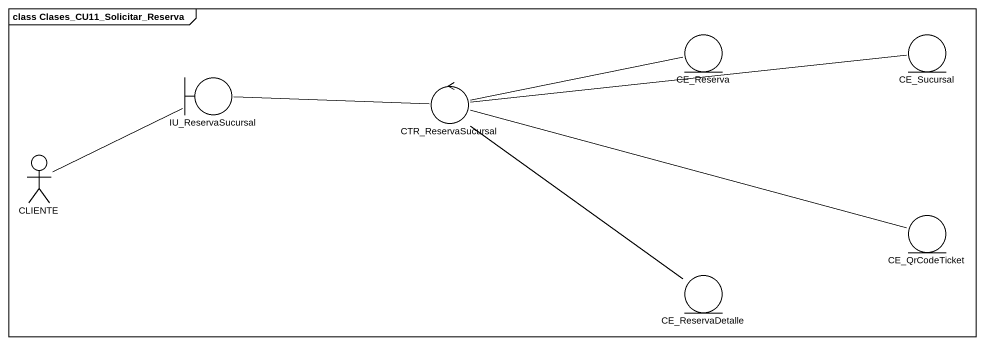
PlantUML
@startuml
mainframe class Clases_CU11_Solicitar_Reserva
entity CE_Reserva
entity CE_Sucursal
boundary IU_ReservaSucursal
control CTR_ReservaSucursal
actor CLIENTE
entity CE_QrCodeTicket
entity CE_ReservaDetalle
IU_ReservaSucursal -right- CTR_ReservaSucursal
CTR_ReservaSucursal -right- CE_Reserva
CTR_ReservaSucursal -right- CE_Sucursal
CTR_ReservaSucursal -right- CE_QrCodeTicket
CTR_ReservaSucursal -- CE_ReservaDetalle
CLIENTE -right- IU_ReservaSucursal
@enduml
